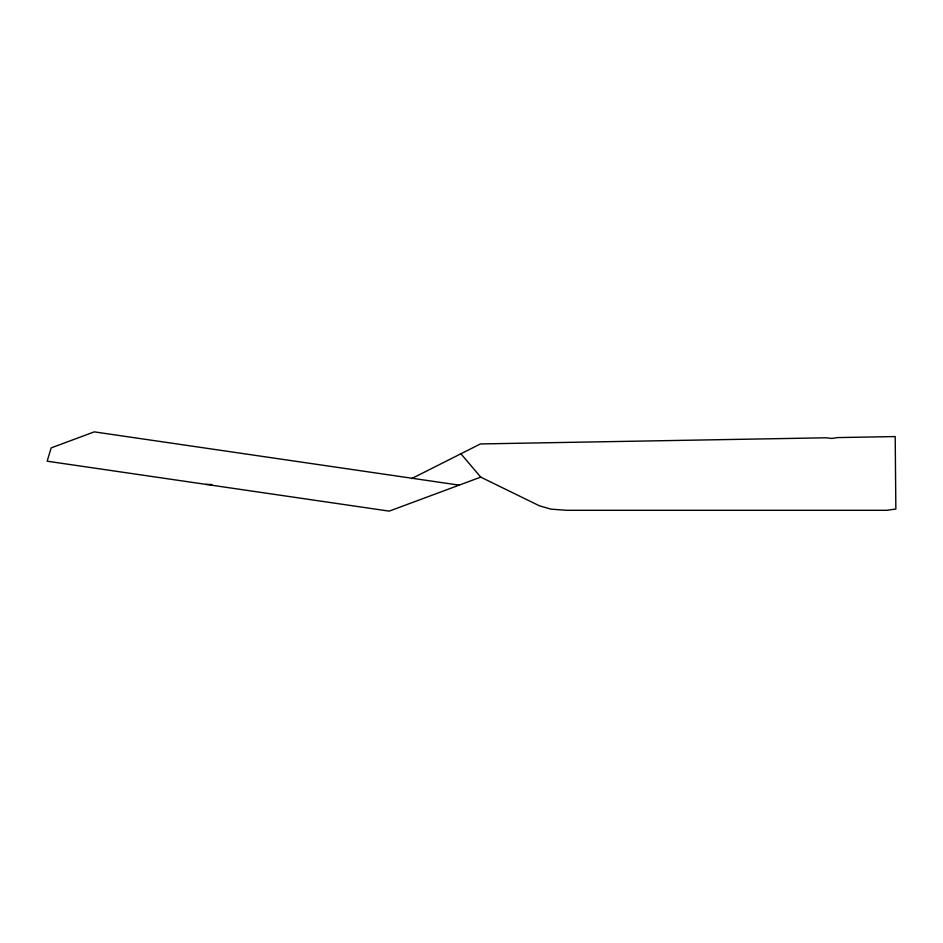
<?xml version="1.0" encoding="UTF-8"?>
<svg xmlns="http://www.w3.org/2000/svg" width="943" height="943" viewBox="0 0 943 943"><rect width="100%" height="100%" fill="white"/><g stroke="black" fill="none" stroke-linecap="round" stroke-linejoin="round"><path stroke-width="1.41" d="M411.678 478.572L480.435 443.941L826.08 437.788L831.844 438.448L837.596 437.587L895.202 436.562L895.85 509.055L886.644 510.304L566.767 510.304L550.995 509.161L539.361 505.79L480.73 477.123L460.915 453.772M480.73 477.123L389.211 511.13L47.15 461.198L51.158 447.901L94.288 431.87L459.158 485.138M206.01 484.384L211.88 484.525"/></g></svg>
